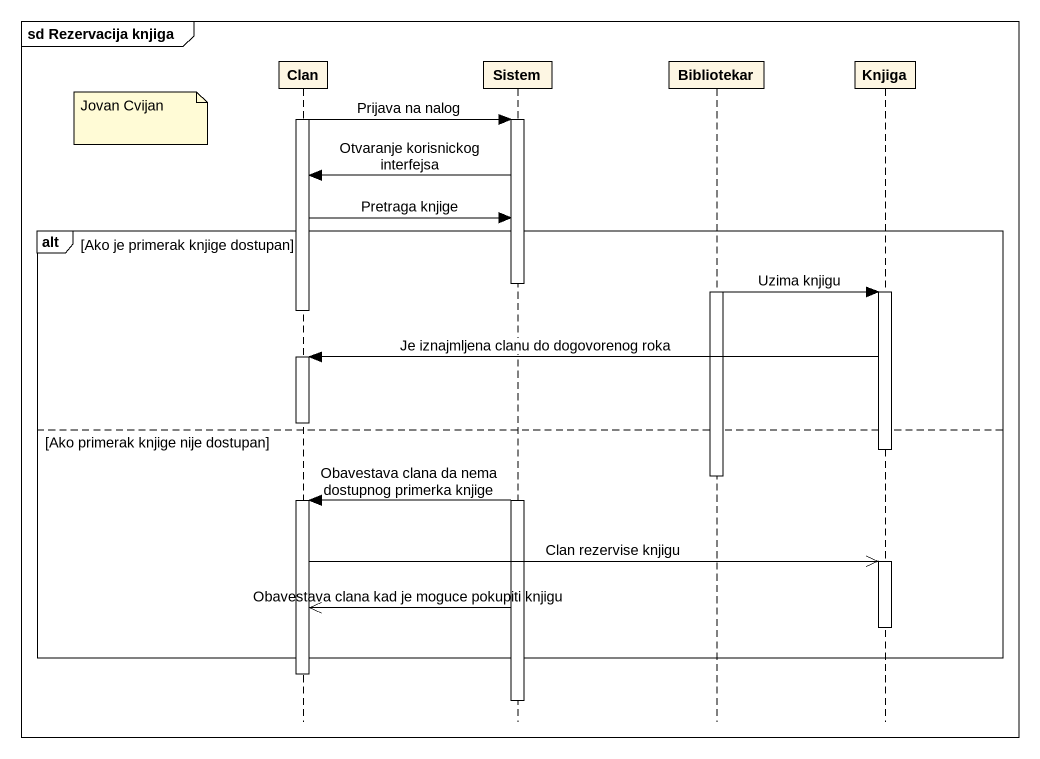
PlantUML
@startuml
mainframe sd Rezervacija knjiga
hide footbox
participant Clan
participant Sistem
participant Bibliotekar
participant Knjiga

note left of Clan : Jovan Cvijan
activate Clan
Clan -> Sistem : Prijava na nalog
activate Sistem
Sistem -> Clan : Otvaranje korisnickog interfejsa
Clan -> Sistem : Pretraga knjige
alt Ako je primerak knjige dostupan
  deactivate Sistem
  activate Bibliotekar
  Bibliotekar -> Knjiga : Uzima knjigu
  activate Knjiga
  deactivate Clan
  Knjiga -> Clan : Je iznajmljena clanu do dogovorenog roka
  activate Clan
  deactivate Clan
else Ako primerak knjige nije dostupan
  deactivate Knjiga
  deactivate Bibliotekar
  activate Sistem
  Sistem -> Clan : Obavestava clana da nema dostupnog primerka knjige
  activate Clan
  Clan ->> Knjiga : Clan rezervise knjigu
  activate Knjiga
  Sistem ->> Clan : Obavestava clana kad je moguce pokupiti knjigu
  deactivate Knjiga
end
deactivate Clan
deactivate Sistem
@enduml
